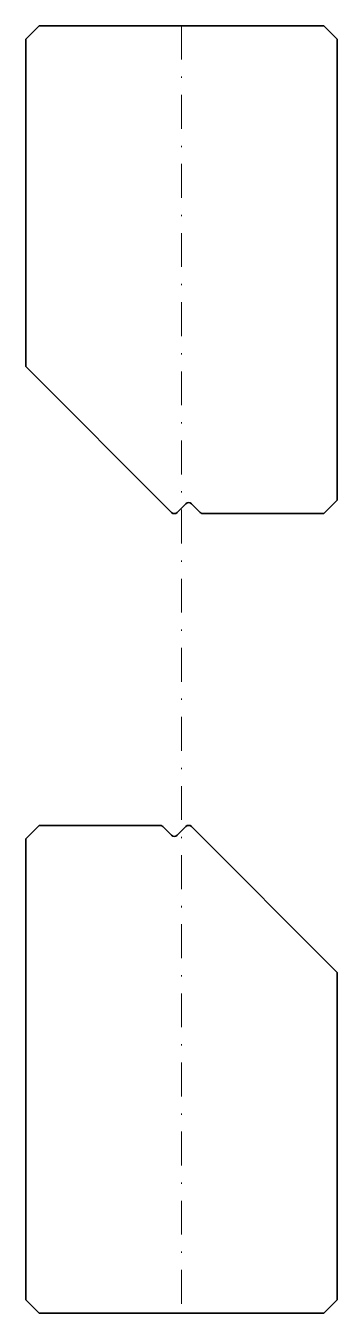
# Model space of a CAD drawing. Header units: millimetres. Extents: x -11.5 to 11.5, y 0 to 95.
import ezdxf

# ---------------------------------------------------------------- set-up
doc = ezdxf.new("R2010")
doc.units = ezdxf.units.MM
doc.header["$LTSCALE"] = 5
doc.linetypes.add('AUSGEZOGEN', pattern=[0])
doc.linetypes.add('DASHDOT', pattern=[1, 0.5, -0.25, 0, -0.25])
doc.layers.add('2', color=7, linetype='Continuous')

msp = doc.modelspace()

# ---------------------------------------------------------------- linework, layer by layer
at = {"layer": '2', "color": 7, "linetype": 'AUSGEZOGEN', "lineweight": 35}
for p, q in [((-11.5, 94), (-10.5, 95)), ((-10.5, 95), (10.5, 95)), ((10.5, 95), (11.5, 94)), ((-11.5, 69.845), (-11.5, 94)), ((11.5, 94), (11.5, 60)), ((-0.742, 59.088), (-11.5, 69.845)), ((11.5, 60), (10.5, 59)), ((0.318, 59.724), (-0.318, 59.088)), ((1.379, 59.088), (0.742, 59.724)), ((10.5, 59), (1.591, 59)), ((-11.5, 35), (-10.5, 36)), ((-10.5, 36), (-1.591, 36)), ((-1.379, 35.912), (-0.742, 35.276)), ((-0.318, 35.276), (0.318, 35.912)), ((0.742, 35.912), (11.5, 25.155)), ((-11.5, 1), (-11.5, 35)), ((11.5, 25.155), (11.5, 1)), ((-10.5, 0), (-11.5, 1)), ((11.5, 1), (10.5, 0)), ((10.5, 0), (-10.5, 0))]:
    msp.add_line(p, q, dxfattribs=at)
at = {"layer": '2', "color": 7, "linetype": 'DASHDOT', "lineweight": 18}
msp.add_line((0, 95), (0, 0), dxfattribs=at)
at = {"layer": '2', "color": 7, "linetype": 'AUSGEZOGEN', "lineweight": 35}
for centre, start, end in [((-0.53, 59.3), 225, 315), ((0.53, 59.512), 45, 135), ((1.591, 59.3), 225, 270), ((-1.591, 35.7), 45, 90), ((-0.53, 35.488), 225, 315), ((0.53, 35.7), 45, 135)]:
    msp.add_arc(centre, 0.3, start, end, dxfattribs=at)

doc.saveas('drawing.dxf')
